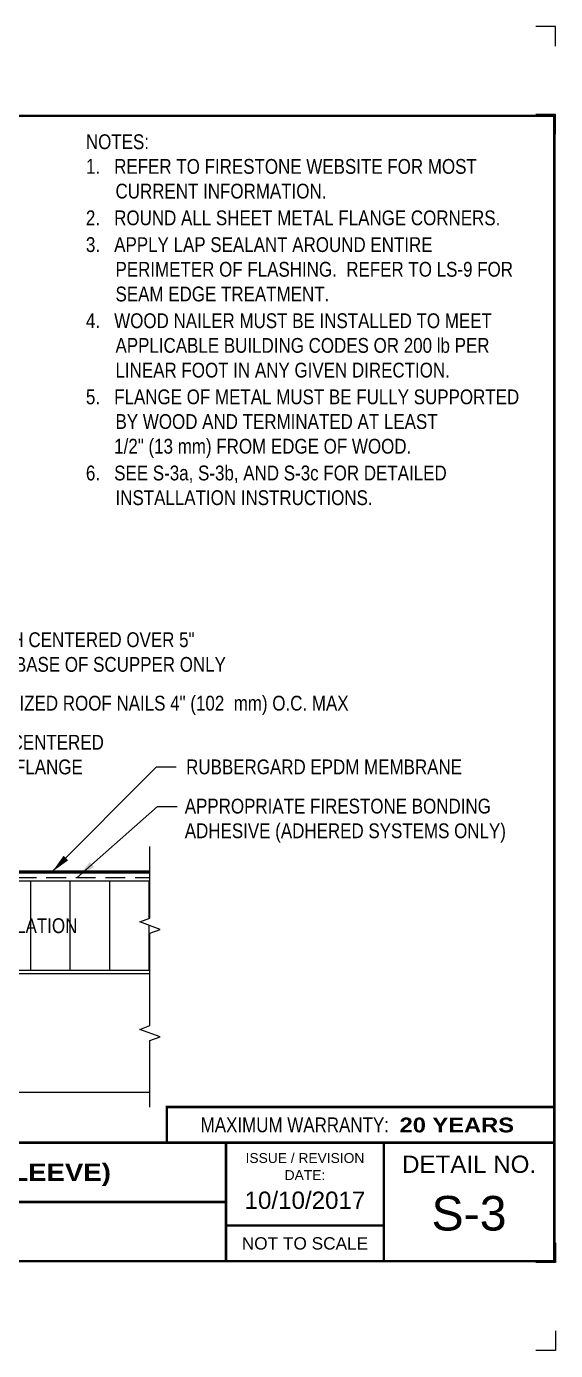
# Model space of a CAD drawing. Header units: inches. Extents: x 233.4 to 253.5, y 56 to 72.7.
# Drawn here: x 246.78 to 253.48, y 55.96 to 72.72 of the extents above; entities that cross this region are included whole.
import ezdxf
from ezdxf.enums import TextEntityAlignment as Align

# ---------------------------------------------------------------- set-up
doc = ezdxf.new("R2010")
doc.units = ezdxf.units.IN
doc.header["$MEASUREMENT"] = 0
doc.linetypes.add('HIDDEN', pattern=[0.375, 0.25, -0.125])
doc.layers.get('0').update_dxf_attribs({"linetype": 'CONTINUOUS'})
doc.layers.get('DEFPOINTS').update_dxf_attribs({"linetype": 'CONTINUOUS'})
for name, color, linetype in [('FSBP-ADHESIVE', 1, 'HIDDEN'), ('FSBP-ANNO-NOTE', 7, 'CONTINUOUS'), ('FSBP-INSULATION', 7, 'CONTINUOUS'), ('FSBP-MEMBRANE', 7, 'CONTINUOUS'), ('FSBP-SUBSTRATE-GENERIC', 9, 'CONTINUOUS'), ('FSBP-TTLB', 7, 'CONTINUOUS'), ('FSBP-TTLB-BORDER', 7, 'CONTINUOUS'), ('FSBP-TTLB-TEXT', 7, 'CONTINUOUS')]:
    doc.layers.add(name, color=color, linetype=linetype)
doc.styles.add('FSBP_ARIAL', font='arial.ttf')
doc.styles.add('FSBP_ARIAL_BOLD', font='')
doc.styles.add('FSBP_ARIAL_NAR', font='ARIALN.TTF')
doc.styles.get('FSBP_ARIAL_BOLD').set_extended_font_data('Arial Black')
doc.dimstyles.new('FSBP-LEADER', dxfattribs={"dimtxt": 0.1875, "dimasz": 0.25, "dimexe": 0.0625, "dimexo": 0.125, "dimgap": 0.125, "dimtad": 0, "dimtih": 1, "dimtoh": 1, "dimdec": 4, "dimzin": 0, "dimdsep": 46, "dimlunit": 4, "dimtxsty": 'FSBP_ARIAL_NAR', "dimcen": 0.09375, "dimclrd": 256, "dimclre": 256, "dimclrt": 256, "dimadec": 0, "dimazin": 0, "dimtfac": 1, "dimtdec": 4, "dimtofl": 0, "dimtmove": 0, "dimatfit": 3, "dimfxl": 0, "dimtolj": 1, "dimtzin": 0, "dimlwd": -1, "dimlwe": -1, "dimarcsym": 0})

# ---------------------------------------------------------------- blocks, each defined once
blk = doc.blocks.new('TTLB-EPDM_1')
at = {"layer": 'DEFPOINTS', "linetype": 'Continuous', "ltscale": 1.75}
for points in [[(20.01562500000003, 13.88083333333333), (20.01562500000003, 14.13083333333333), (19.76562500000003, 14.13083333333333)], [(20.01562500000003, -2.380833333333342), (20.01562500000003, -2.630833333333342), (19.76562500000003, -2.630833333333342)]]:
    blk.add_lwpolyline(points, dxfattribs=at)
at = {"layer": 'DEFPOINTS', "color": 1}
for points in [[(20.015625, 12.765625), (20.015625, 13.015625), (19.765625, 13.015625)], [(20.015625, -1.265625), (20.015625, -1.515625), (19.765625, -1.515625)]]:
    blk.add_lwpolyline(points, dxfattribs=at)
at = {"layer": 'FSBP-TTLB', "const_width": 0.03125}
blk.add_lwpolyline([(15.09028770518938, 0), (20, 0), (20, 0.4512598240669945), (15.09028770518938, 0.4512598240669945)], close=True, dxfattribs=at)
for points in [[(0, 0), (0, -1.5), (20, -1.5), (20, 0), (0, 0)], [(15.84028770518938, 0), (15.84028770518938, -1.5)], [(17.84110496735593, 0), (17.84110496735593, -1.5)], [(20, 0), (20, -1.5)], [(4.825208527206769, -0.75), (15.84028770518938, -0.75)], [(15.84028770518938, -1.048740175933006), (17.84110496735593, -1.048740175933006)]]:
    blk.add_lwpolyline(points, dxfattribs=at)
at = {"layer": 'FSBP-TTLB-BORDER', "const_width": 0.03125}
blk.add_lwpolyline([(20, 0), (20, 13), (0, 13), (0, 0)], dxfattribs=at)
at = {"layer": 'FSBP-TTLB-TEXT', "style": 'FSBP_ARIAL_NAR'}
blk.add_text('MAXIMUM WARRANTY:', height=0.1875, dxfattribs=at).set_placement((17.90516569312837, 0.2256299120335257), align=Align.MIDDLE_RIGHT)
at = {"layer": 'FSBP-TTLB-TEXT', "style": 'FSBP_ARIAL'}
for s, height, p in [('ISSUE / REVISION', 0.125, (16.84069633627263, -0.1938496373466023)), ('DETAIL NO.', 0.21875, (18.92055248367797, -0.2724398367368792)), ('DATE:', 0.125, (16.84069633627263, -0.409973105348854)), ('NOT TO SCALE', 0.15625, (16.84069633627263, -1.274370087966503))]:
    blk.add_text(s, height=height, dxfattribs=at).set_placement(p, align=Align.MIDDLE_CENTER)
at = {"layer": 'FSBP-TTLB-TEXT'}
for tag, height, style, p in [('MAXIMUM_WARRANTY', 0.1875, 'FSBP_ARIAL_BOLD', (18.03987100774941, 0.2240244307510579)), ('ACCPT_SYSTEMS', 0.21875, 'FSBP_ARIAL', (12.49438170418193, -1.125))]:
    blk.add_attdef(tag, text='', height=height, dxfattribs=dict(at, style=style)).set_placement(p, align=Align.MIDDLE_LEFT)
for tag, height, style, p in [('DETAIL_DESCP_LINE_1', 0.21875, 'FSBP_ARIAL_BOLD', (10.33118450231211, -0.3736318192489421)), ('ISSUE_REV_DATE', 0.21875, 'FSBP_ARIAL', (16.84069633627263, -0.7282559425942452)), ('DETAIL_NUMBER', 0.4375, 'FSBP_ARIAL', (18.91941590748775, -0.8931630692489421))]:
    blk.add_attdef(tag, text='', height=height, dxfattribs=dict(at, style=style)).set_placement(p, align=Align.MIDDLE_CENTER)

msp = doc.modelspace()

# ---------------------------------------------------------------- hatches: boundary and pattern name
at = {"layer": 'FSBP-INSULATION'}
h = msp.add_hatch(dxfattribs=at)
h.set_pattern_fill('LINE', color=256, scale=4, angle=90, style=0)
h.set_pattern_definition([(90, (-69.67042211957923, -19.12061252519423), (-0.5, 3.061515884555943e-17), [])])
h.paths.add_polyline_path([(243.3583747395545, 61.9026081918694), (243.3583747395545, 60.7776081918694), (248.3397272442949, 60.77760819186939), (248.3397272442948, 61.24635819186941), (248.4685152483318, 61.29323319186939), (248.2109392402578, 61.38698319186939), (248.3397272442947, 61.43385819186939), (248.3397272442948, 61.90260819186939)])
h.paths.add_polyline_path([(244.7938567973691, 61.19465500291987), (247.4685455763596, 61.19465500291987), (247.4685455763596, 61.48568927986394), (244.7938567973691, 61.48568927986394)], flags=24)

# ---------------------------------------------------------------- linework, layer by layer
at = {"layer": 'FSBP-ADHESIVE', "linetype": 'HIDDEN'}
msp.add_line((242.1513434895544, 61.9494831918694), (248.3397272442949, 61.9494831918694), dxfattribs=at)
at = {"layer": 'FSBP-INSULATION', "linetype": 'Continuous'}
msp.add_lwpolyline([(248.3397272442949, 60.7776081918694), (248.3397272442948, 61.2463581918694), (248.4685152483318, 61.2932331918694), (248.2109392402579, 61.3869831918694), (248.3397272442948, 61.4338581918694), (248.3397272442949, 62.3441706918694)], dxfattribs=at)
at = {"layer": 'FSBP-INSULATION'}
msp.add_lwpolyline([(248.3397272442949, 61.9026081918694), (243.3583747395545, 61.9026081918694), (243.3583747395545, 60.7776081918694), (248.3397272442949, 60.7776081918694)], dxfattribs=at)
at = {"layer": 'FSBP-MEMBRANE', "const_width": 0.045}
msp.add_lwpolyline([(242.1513434895545, 62.0197956918694), (248.3397272442949, 62.0197956918694)], dxfattribs=at)
at = {"layer": 'FSBP-SUBSTRATE-GENERIC'}
for points in [[(248.3397272442949, 60.7307331918694), (240.6864997395545, 60.7307331918694), (240.6864997395545, 59.2307331918694), (248.3397272442949, 59.2307331918694)], [(248.3397272442949, 59.0432331918694), (248.3397272442948, 59.8869831918694), (248.4685152483318, 59.9338581918694), (248.2109392402579, 60.0276081918694), (248.3397272442948, 60.0744831918694), (248.3397272442949, 60.7776081918694)]]:
    msp.add_lwpolyline(points, dxfattribs=at)

# ---------------------------------------------------------------- block references
ref = msp.add_blockref('TTLB-EPDM_1', (233.4627011304549, 58.59262882976911))
ref.add_attrib('DETAIL_DESCP_LINE_1', 'THRU-WALL SCUPPER (NON-WELDED SLEEVE)', dxfattribs={"layer": 'FSBP-TTLB-TEXT', "height": 0.21875, "style": 'FSBP_ARIAL_BOLD'}).set_placement((243.793885632767, 58.21899701052017), align=Align.MIDDLE_CENTER)
ref.add_attrib('ISSUE_REV_DATE', '10/10/2017', dxfattribs={"layer": 'FSBP-TTLB-TEXT', "height": 0.21875, "style": 'FSBP_ARIAL'}).set_placement((250.3033974667275, 57.86437288717487), align=Align.MIDDLE_CENTER)
ref.add_attrib('DETAIL_NUMBER', 'S-3', dxfattribs={"layer": 'FSBP-TTLB-TEXT', "height": 0.4375, "style": 'FSBP_ARIAL'}).set_placement((252.3821170379426, 57.69946576052017), align=Align.MIDDLE_CENTER)
ref.add_attrib('MAXIMUM_WARRANTY', '20 YEARS', dxfattribs={"layer": 'FSBP-TTLB-TEXT', "height": 0.1875, "style": 'FSBP_ARIAL_BOLD'}).set_placement((251.5025721382043, 58.81665326052017), align=Align.MIDDLE_LEFT)

# ---------------------------------------------------------------- texts
at = {"layer": 'FSBP-ANNO-NOTE', "style": 'FSBP_ARIAL_NAR'}
for s, p in [('1-1/4" HOT DIPPED GALVANIZED ROOF NAILS 4" (102  mm) O.C. MAX', (243.8175108627755, 64.15695417988388)), ('RUBBERGARD EPDM MEMBRANE', (248.7980615663967, 63.35018468650912))]:
    msp.add_text(s, height=0.1875, dxfattribs=at).set_placement(p, align=Align.MIDDLE_LEFT)
msp.add_text('FIRESTONE INSULATION', height=0.1875, dxfattribs=at).set_placement((246.1312011868644, 61.3401081918694), align=Align.MIDDLE_CENTER)
at = {"layer": 'FSBP-ANNO-NOTE', "char_height": 0.1875, "attachment_point": 1, "style": 'FSBP_ARIAL_NAR'}
for s, width, heights, insert in [('\\A1;NOTES:\\P1.   REFER TO FIRESTONE WEBSITE FOR MOST \\P{\\W6.27837; }CURRENT INFORMATION.\\P{\\H0.08333x;\\P}2.   ROUND ALL SHEET METAL FLANGE CORNERS.\\P{\\H0.08333x;\\P}3.   APPLY LAP SEALANT AROUND ENTIRE \\P{\\W6.27837; }PERIMETER OF FLASHING.  REFER TO LS-9 FOR \\P{\\W6.27837; }SEAM EDGE TREATMENT.\\P{\\H0.08333x;\\P}4.   WOOD NAILER MUST BE INSTALLED TO MEET \\P{\\W6.27837; }APPLICABLE BUILDING CODES OR 200 lb PER \\P{\\W6.27837; }LINEAR FOOT IN ANY GIVEN DIRECTION.\\P{\\H0.08333x;\\P}5.   FLANGE OF METAL MUST BE FULLY SUPPORTED \\P{\\W6.27837; }BY WOOD AND TERMINATED AT LEAST \\P      1/2" (13 mm) FROM EDGE OF WOOD.\\P{\\H0.08333x;\\P}6.   SEE S-3a, S-3b, AND S-3c FOR DETAILED \\P{\\W6.27837; }INSTALLATION INSTRUCTIONS.', 5.6045358611739, [5.213767230336813], (247.5282789933941, 71.35825382976911)), ('9" QUICKSEAM FORMFLASH CENTERED OVER 5"  QUICKSEAM FLASHING AT BASE OF SCUPPER ONLY', 5.703953643588534, [0.6298671299108776], (243.812527388804, 65.05406131240342)), ('5" QUICKSEAM FLASHING CENTERED OVER EDGE OF SCUPPER FLANGE', 4.405960442028544, [0.5895043942848872], (243.8370470305631, 63.75599755380207)), ('APPROPRIATE FIRESTONE BONDING ADHESIVE (ADHERED SYSTEMS ONLY)', 4.269381467179642, [0.6265727956456217], (248.7808480650801, 62.94762025038924))]:
    msp.add_mtext_dynamic_manual_height_columns(s, width=width, gutter_width=5, heights=heights, dxfattribs=dict(at, insert=insert))

# ---------------------------------------------------------------- leaders
at = {"layer": 'FSBP-ANNO-NOTE'}
for points in [[(247.0983053527261, 62.0197956918694), (248.4230615663968, 63.35018468650912), (248.6730615663967, 63.35018468650912)], [(247.4181622979652, 61.94948319186941), (248.435606749304, 62.85018468650912), (248.685606749304, 62.85018468650912)]]:
    msp.add_leader(points, dimstyle='FSBP-LEADER', dxfattribs=at)

doc.saveas('drawing.dxf')
